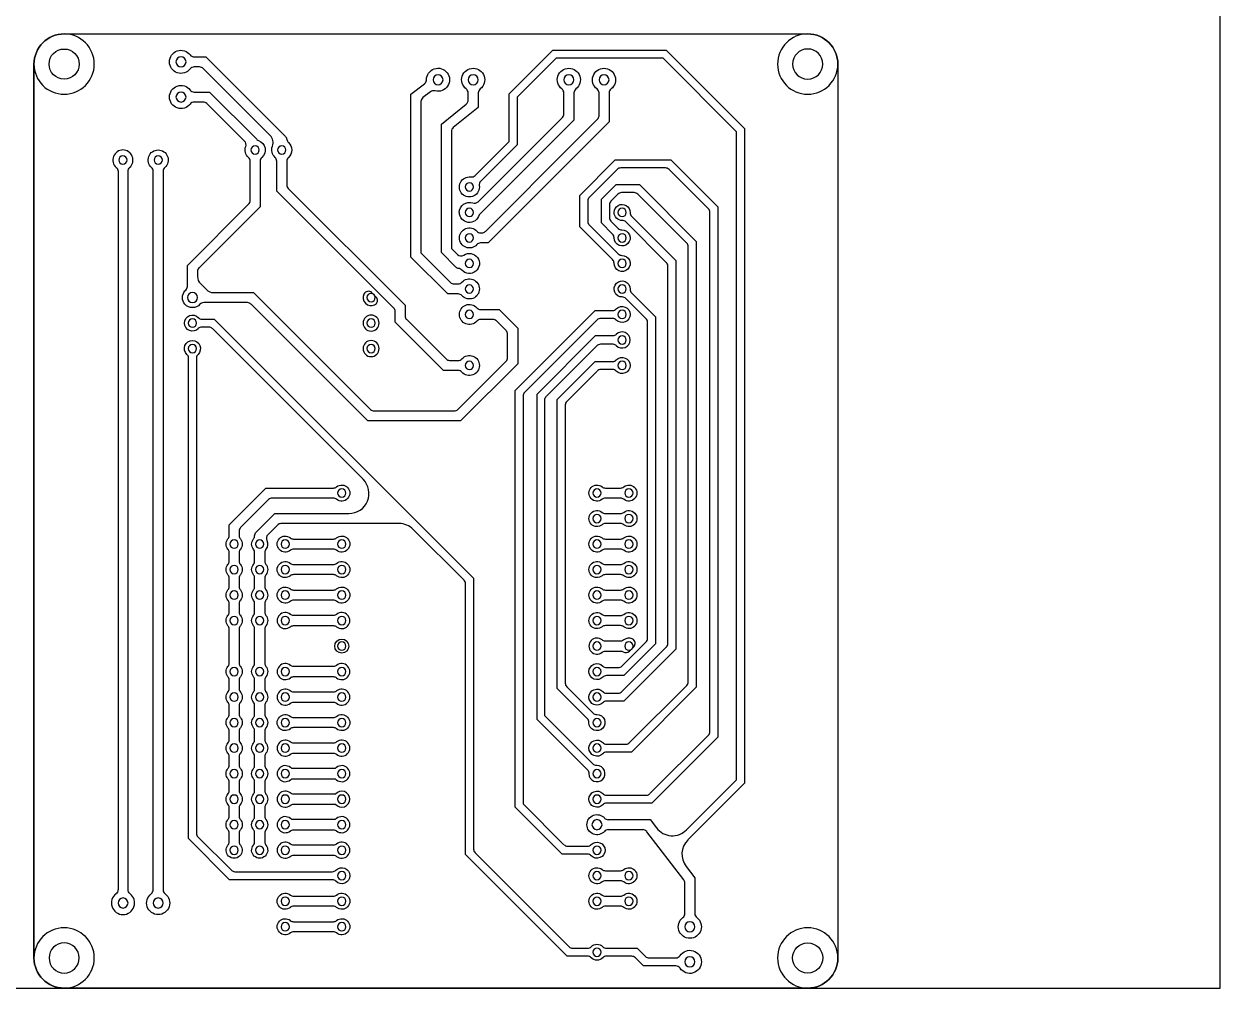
# Model space of a CAD drawing. Extents: x 0 to 200, y 0 to 200.
# Drawn here: x 81 to 200, y 0 to 96 of the extents above; entities that cross this region are included whole.
import ezdxf

# ---------------------------------------------------------------- set-up
doc = ezdxf.new("R2010")
doc.units = 0
doc.layers.add('MOSFET', color=7, linetype='CONTINUOUS')
doc.layers.add('MOSFET$TRACES', color=7, linetype='CONTINUOUS')

msp = doc.modelspace()

# ---------------------------------------------------------------- linework, layer by layer
at = {"layer": 'MOSFET'}
for p, q in [((200, 0), (200, 200)), ((84.96, 95), (158.96, 95)), ((81.96, 3), (81.96, 92)), ((81.96, 92), (81.96, 3)), ((161.96, 92), (161.96, 3)), ((97.9, 89.22, -1.5), (99.43, 89.22, -1.5)), ((98.8, 88.22, -1.5), (97.9, 88.22, -1.5)), ((99.43, 89.22, -1.5), (104.13, 84.51, -1.5)), ((102.91, 84.32, -1.5), (99.16, 88.07, -1.5)), ((103.47, 78.41, -1.5), (103.47, 82.33, -1.5)), ((104.47, 82.33, -1.5), (104.47, 77.79, -1.5)), ((97.23, 71.96, -1.5), (103.32, 78.05, -1.5)), ((104.47, 77.79, -1.5), (98.37, 71.69, -1.5)), ((97.23, 69.87, -1.5), (97.23, 71.96, -1.5)), ((98.23, 71.34, -1.5), (98.23, 70.85, -1.5)), ((96.98, 69.42, -1.5), (97.06, 69.5, -1.5)), ((98.52, 70.14, -1.5), (99.12, 69.55, -1.5)), ((99.83, 69.25, -1.5), (103.82, 69.25, -1.5)), ((103.82, 69.25, -1.5), (115.46, 57.62, -1.5)), ((103.2, 68.25, -1.5), (98.85, 68.25, -1.5)), ((115.19, 56.47, -1.5), (103.56, 68.11, -1.5)), ((126.41, 67.57, -1.5), (128.25, 67.57, -1.5)), ((128.25, 67.57, -1.5), (130.1, 65.72, -1.5)), ((127.63, 66.57, -1.5), (126.41, 66.57, -1.5)), ((128.95, 65.46, -1.5), (127.98, 66.42, -1.5)), ((130.1, 65.72, -1.5), (130.1, 62.16, -1.5)), ((129.1, 62.78, -1.5), (129.1, 65.1, -1.5)), ((124.14, 57.62, -1.5), (128.95, 62.43, -1.5)), ((130.1, 62.16, -1.5), (124.41, 56.47, -1.5)), ((115.81, 57.47, -1.5), (123.79, 57.47, -1.5)), ((124.41, 56.47, -1.5), (115.19, 56.47, -1.5)), ((0, 0), (200, 0)), ((158.96, 0), (84.96, 0))]:
    msp.add_line(p, q, dxfattribs=at)
at = {"layer": 'MOSFET', "extrusion": (0, 0, -1)}
for centre in [(-84.96, 92), (-158.96, 92), (-84.96, 3), (-158.96, 3)]:
    msp.add_circle(centre, 3, dxfattribs=at)
for centre, radius, start, end in [((-84.96, 92), 3, 0, 90), ((-158.96, 92), 3, 90, 180), ((-96.59, 88.72, 1.5), 1.15, 217.3052, 142.6948), ((-103.97, 83.45, 1.5), 1, 311.7571, 19.943), ((-103.97, 83.45, 1.5), 1, 110.2891, 228.2429), ((-97.73, 68.75, 1.5), 1, 318.1897, 41.8103), ((-97.73, 68.75, 1.5), 1, 221.8103, 318.1897), ((-125.29, 67.07, 1.5), 1, 221.8103, 138.1897), ((-84.96, 3), 3, 270, 360), ((-158.96, 3), 3, 180, 270)]:
    msp.add_arc(centre, radius, start, end, dxfattribs=at)
at = {"layer": 'MOSFET'}
for centre, radius, start, end in [((97.9, 89.72, -1.5), 0.5, 217.3052, 270), ((97.9, 87.72, -1.5), 0.5, 90, 142.6948), ((98.8, 87.72, -1.5), 0.5, 45, 90), ((102.56, 83.97, -1.5), 0.5, 340.057, 45), ((104.49, 84.86, -1.5), 0.5, 225, 249.7109), ((102.97, 82.33, -1.5), 0.5, 360, 48.2429), ((104.97, 82.33, -1.5), 0.5, 131.7571, 180), ((103, 78.39, -1.5), 0.469, 313.4209, 1.5791), ((98.71, 71.35, -1.5), 0.484, 134.197, 180.803), ((99.23, 70.85, -1.5), 1, 180, 225), ((96.73, 69.87, -1.5), 0.5, 311.8103, 0), ((99.83, 70.25, -1.5), 1, 225, 270), ((98.85, 67.75, -1.5), 0.5, 90, 138.1897), ((103.2, 67.75, -1.5), 0.5, 45, 90), ((126.41, 68.07, -1.5), 0.5, 221.8103, 270), ((126.41, 66.07, -1.5), 0.5, 90, 138.1897), ((127.63, 66.07, -1.5), 0.5, 45, 90), ((128.6, 65.1, -1.5), 0.5, 360, 45), ((128.6, 62.78, -1.5), 0.5, 315, 360), ((115.81, 57.97, -1.5), 0.5, 225, 270), ((123.79, 57.97, -1.5), 0.5, 270, 315)]:
    msp.add_arc(centre, radius, start, end, dxfattribs=at)
at = {"layer": 'MOSFET$TRACES'}
for p, q in [((129.25, 89.04, -1.5), (133.6, 93.39, -1.5)), ((133.6, 93.39, -1.5), (144.89, 93.39, -1.5)), ((144.89, 93.39, -1.5), (152.68, 85.6, -1.5)), ((97.9, 92.72, -1.5), (99.06, 92.72, -1.5)), ((98.44, 91.72, -1.5), (97.9, 91.72, -1.5)), ((99.06, 92.72, -1.5), (106.98, 84.8, -1.5)), ((133.93, 92.59, -1.5), (130.05, 88.71, -1.5)), ((144.56, 92.59, -1.5), (133.93, 92.59, -1.5)), ((151.88, 85.27, -1.5), (144.56, 92.59, -1.5)), ((105.47, 84.9, -1.5), (98.79, 91.57, -1.5)), ((119.47, 89.01, -1.5), (120.82, 90.04, -1.5)), ((119.47, 85.59, -1.5), (119.47, 89.01, -1.5)), ((120.47, 88.26, -1.5), (120.47, 85.59, -1.5)), ((121.43, 89.24, -1.5), (120.67, 88.66, -1.5)), ((125.17, 88.4, -1.5), (125.17, 89.13, -1.5)), ((126.17, 89.13, -1.5), (126.17, 87.69, -1.5)), ((129.25, 84.3, -1.5), (129.25, 89.04, -1.5)), ((130.05, 88.71, -1.5), (130.05, 83.97, -1.5)), ((134.69, 87.04, -1.5), (134.69, 89.13, -1.5)), ((135.69, 89.13, -1.5), (135.69, 86.42, -1.5)), ((138.19, 86.86, -1.5), (138.19, 89.13, -1.5)), ((139.19, 89.13, -1.5), (139.19, 86.24, -1.5)), ((122.5, 86.01, -1.5), (124.98, 88.02, -1.5)), ((126.17, 87.69, -1.5), (123.69, 85.68, -1.5)), ((122.5, 73.23, -1.5), (122.5, 86.01, -1.5)), ((126.15, 78.29, -1.5), (134.55, 86.69, -1.5)), ((135.69, 86.42, -1.5), (126.26, 76.98, -1.5)), ((135.9, 84.36, -1.5), (138.05, 86.51, -1.5)), ((139.19, 86.24, -1.5), (136.61, 83.65, -1.5)), ((119.47, 72.78, -1.5), (119.47, 85.59, -1.5)), ((120.47, 85.59, -1.5), (120.47, 73.2, -1.5)), ((123.5, 85.29, -1.5), (123.5, 73.64, -1.5)), ((151.88, 20.73, -1.5), (151.88, 85.27, -1.5)), ((152.68, 85.6, -1.5), (152.68, 20.4, -1.5)), ((125.85, 80.9, -1.5), (129.25, 84.3, -1.5)), ((130.05, 83.97, -1.5), (126.42, 80.34, -1.5)), ((126.88, 75.34, -1.5), (135.9, 84.36, -1.5)), ((136.61, 83.65, -1.5), (127.15, 74.19, -1.5)), ((106.12, 79.36, -1.5), (106.12, 82.34, -1.5)), ((107.12, 82.34, -1.5), (107.12, 79.98, -1.5)), ((136.28, 78.92, -1.5), (139.81, 82.46, -1.5)), ((139.81, 82.46, -1.5), (145.35, 82.46, -1.5)), ((145.35, 82.46, -1.5), (150.03, 77.78, -1.5)), ((90.32, 81.33, -1.5), (90.32, 9.79, -1.5)), ((91.32, 9.79, -1.5), (91.32, 81.34, -1.5)), ((93.82, 15, -1.5), (93.82, 81.33, -1.5)), ((94.82, 81.33, -1.5), (94.82, 15, -1.5)), ((140, 81.51, -1.5), (137.22, 78.73, -1.5)), ((144.81, 81.66, -1.5), (140.35, 81.66, -1.5)), ((149.08, 77.59, -1.5), (145.17, 81.51, -1.5)), ((138.44, 78.54, -1.5), (139.89, 80, -1.5)), ((139.89, 80, -1.5), (142.22, 80, -1.5)), ((142.22, 80, -1.5), (147.87, 74.35, -1.5)), ((117.75, 67.72, -1.5), (106.12, 79.36, -1.5)), ((107.26, 79.62, -1.5), (118.9, 67.99, -1.5)), ((136.28, 75.79, -1.5), (136.28, 78.92, -1.5)), ((140.08, 79.05, -1.5), (139.38, 78.35, -1.5)), ((141.69, 79.2, -1.5), (140.43, 79.2, -1.5)), ((146.93, 74.16, -1.5), (142.04, 79.05, -1.5)), ((137.08, 78.38, -1.5), (137.08, 76.33, -1.5)), ((138.44, 76.18, -1.5), (138.44, 78.54, -1.5)), ((139.24, 78, -1.5), (139.24, 76.71, -1.5)), ((150.03, 77.78, -1.5), (150.03, 24.99, -1.5)), ((139.38, 76.36, -1.5), (140.11, 75.64, -1.5)), ((144.89, 72.26, -1.5), (140.87, 76.28, -1.5)), ((141.43, 76.85, -1.5), (145.84, 72.44, -1.5)), ((149.23, 25.53, -1.5), (149.23, 77.24, -1.5)), ((126.41, 75.19, -1.5), (126.52, 75.19, -1.5)), ((139.54, 72.53, -1.5), (136.28, 75.79, -1.5)), ((137.22, 75.98, -1.5), (140.11, 73.1, -1.5)), ((139.54, 75.07, -1.5), (138.44, 76.18, -1.5)), ((127.15, 74.19, -1.5), (126.41, 74.19, -1.5)), ((147.07, 30.49, -1.5), (147.07, 73.81, -1.5)), ((147.87, 74.35, -1.5), (147.87, 29.95, -1.5)), ((123.14, 69.11, -1.5), (119.47, 72.78, -1.5)), ((120.47, 73.2, -1.5), (123.41, 70.26, -1.5)), ((123.94, 71.79, -1.5), (122.5, 73.23, -1.5)), ((123.5, 73.64, -1.5), (124.1, 73.04, -1.5)), ((145.04, 34.3, -1.5), (145.04, 71.9, -1.5)), ((145.84, 72.44, -1.5), (145.84, 33.76, -1.5)), ((115.99, 68.84, -1.5), (115.59, 69.24, -1.5)), ((124.17, 69.11, -1.5), (123.14, 69.11, -1.5)), ((123.76, 70.11, -1.5), (124.17, 70.11, -1.5)), ((141.43, 69.23, -1.5), (143.81, 66.85, -1.5)), ((118.9, 67.99, -1.5), (118.9, 66.91, -1.5)), ((142.86, 66.67, -1.5), (140.87, 68.66, -1.5)), ((117.9, 66.29, -1.5), (117.9, 67.37, -1.5)), ((129.84, 59.49, -1.5), (137.82, 67.47, -1.5)), ((137.82, 67.47, -1.5), (139.55, 67.47, -1.5)), ((139.55, 66.67, -1.5), (138.36, 66.67, -1.5)), ((143.81, 66.85, -1.5), (143.81, 34.27, -1.5)), ((98.67, 66.61, -1.5), (99.89, 66.61, -1.5)), ((99.36, 65.81, -1.5), (98.67, 65.81, -1.5)), ((114.71, 50.66, -1.5), (99.71, 65.67, -1.5)), ((99.89, 66.61, -1.5), (125.71, 40.8, -1.5)), ((122.7, 61.49, -1.5), (117.9, 66.29, -1.5)), ((119.05, 66.56, -1.5), (122.97, 62.64, -1.5)), ((138.01, 66.52, -1.5), (130.79, 59.3, -1.5)), ((143.01, 34.8, -1.5), (143.01, 66.32, -1.5)), ((137.82, 64.93, -1.5), (132, 59.11, -1.5)), ((139.55, 64.93, -1.5), (137.82, 64.93, -1.5)), ((132.95, 58.92, -1.5), (138.01, 63.98, -1.5)), ((138.36, 64.13, -1.5), (139.55, 64.13, -1.5)), ((97.33, 14.88, -1.5), (97.33, 62.74, -1.5)), ((98.13, 62.74, -1.5), (98.13, 15.42, -1.5)), ((123.32, 62.49, -1.5), (124.17, 62.49, -1.5)), ((134.03, 58.6, -1.5), (137.82, 62.39, -1.5)), ((137.82, 62.39, -1.5), (139.55, 62.39, -1.5)), ((124.17, 61.49, -1.5), (122.7, 61.49, -1.5)), ((138.01, 61.44, -1.5), (134.98, 58.41, -1.5)), ((139.55, 61.59, -1.5), (138.36, 61.59, -1.5)), ((129.84, 18.01, -1.5), (129.84, 59.49, -1.5)), ((130.64, 58.95, -1.5), (130.64, 18.34, -1.5)), ((132, 59.11, -1.5), (132, 26.77, -1.5)), ((132.8, 27.1, -1.5), (132.8, 58.57, -1.5)), ((134.03, 29.82, -1.5), (134.03, 58.6, -1.5)), ((134.83, 58.06, -1.5), (134.83, 30.36, -1.5)), ((101.38, 46.13, -1.5), (105.04, 49.79, -1.5)), ((105.04, 49.79, -1.5), (111.76, 49.79, -1.5)), ((138.82, 49.79, -1.5), (140.33, 49.79, -1.5)), ((105.31, 48.64, -1.5), (102.52, 45.86, -1.5)), ((111.76, 48.79, -1.5), (105.66, 48.79, -1.5)), ((140.33, 48.79, -1.5), (138.82, 48.79, -1.5)), ((104.06, 45.39, -1.5), (105.92, 47.25, -1.5)), ((105.92, 47.25, -1.5), (113.3, 47.25, -1.5)), ((138.82, 47.25, -1.5), (140.33, 47.25, -1.5)), ((101.38, 45.04, -1.5), (101.38, 46.13, -1.5)), ((102.38, 45.51, -1.5), (102.38, 45.04, -1.5)), ((106.19, 46.1, -1.5), (105.23, 45.14, -1.5)), ((118.3, 46.25, -1.5), (106.54, 46.25, -1.5)), ((124.76, 40.62, -1.5), (119.71, 45.66, -1.5)), ((140.33, 46.25, -1.5), (138.82, 46.25, -1.5)), ((107.79, 44.71, -1.5), (111.76, 44.71, -1.5)), ((138.82, 44.71, -1.5), (140.33, 44.71, -1.5)), ((101.38, 42.5, -1.5), (101.38, 43.38, -1.5)), ((102.38, 43.38, -1.5), (102.38, 42.5, -1.5)), ((103.92, 42.5, -1.5), (103.92, 43.38, -1.5)), ((104.92, 43.38, -1.5), (104.92, 42.5, -1.5)), ((111.76, 43.71, -1.5), (107.79, 43.71, -1.5)), ((140.33, 43.71, -1.5), (138.82, 43.71, -1.5)), ((107.79, 42.17, -1.5), (111.76, 42.17, -1.5)), ((138.82, 42.17, -1.5), (140.33, 42.17, -1.5)), ((101.38, 39.96, -1.5), (101.38, 40.84, -1.5)), ((102.38, 40.84, -1.5), (102.38, 39.96, -1.5)), ((103.92, 39.96, -1.5), (103.92, 40.84, -1.5)), ((104.92, 40.84, -1.5), (104.92, 39.96, -1.5)), ((111.76, 41.17, -1.5), (107.79, 41.17, -1.5)), ((125.71, 40.8, -1.5), (125.71, 13.83, -1.5)), ((140.33, 41.17, -1.5), (138.82, 41.17, -1.5)), ((107.79, 39.63, -1.5), (111.76, 39.63, -1.5)), ((124.9, 13.29, -1.5), (124.9, 40.26, -1.5)), ((138.82, 39.63, -1.5), (140.33, 39.63, -1.5)), ((101.38, 37.42, -1.5), (101.38, 38.3, -1.5)), ((102.38, 38.3, -1.5), (102.38, 37.42, -1.5)), ((103.92, 37.42, -1.5), (103.92, 38.3, -1.5)), ((104.92, 38.3, -1.5), (104.92, 37.42, -1.5)), ((111.76, 38.63, -1.5), (107.79, 38.63, -1.5)), ((140.33, 38.63, -1.5), (138.82, 38.63, -1.5)), ((111.76, 37.09, -1.5), (107.79, 37.09, -1.5)), ((138.82, 37.09, -1.5), (140.33, 37.09, -1.5)), ((101.38, 32.34, -1.5), (101.38, 35.76, -1.5)), ((102.38, 35.76, -1.5), (102.38, 32.34, -1.5)), ((103.92, 32.34, -1.5), (103.92, 35.76, -1.5)), ((104.92, 35.76, -1.5), (104.92, 32.34, -1.5)), ((107.79, 36.09, -1.5), (111.76, 36.09, -1.5)), ((140.33, 36.09, -1.5), (138.82, 36.09, -1.5)), ((140.33, 34.55, -1.5), (138.82, 34.55, -1.5)), ((138.82, 33.55, -1.5), (140.33, 33.55, -1.5)), ((140.47, 32.06, -1.5), (142.86, 34.45, -1.5)), ((140.47, 29.52, -1.5), (144.89, 33.94, -1.5)), ((143.81, 34.27, -1.5), (140.65, 31.11, -1.5)), ((145.84, 33.76, -1.5), (140.65, 28.57, -1.5)), ((141.21, 33.54, -1.5), (141.64, 33.97, -1.5)), ((111.76, 32.01, -1.5), (107.79, 32.01, -1.5)), ((107.79, 31.01, -1.5), (111.76, 31.01, -1.5)), ((138.93, 31.91, -1.5), (140.11, 31.91, -1.5)), ((140.65, 31.11, -1.5), (138.93, 31.11, -1.5)), ((101.38, 29.8, -1.5), (101.38, 30.68, -1.5)), ((102.38, 30.68, -1.5), (102.38, 29.8, -1.5)), ((103.92, 29.8, -1.5), (103.92, 30.68, -1.5)), ((104.92, 30.68, -1.5), (104.92, 29.8, -1.5)), ((137.04, 26.81, -1.5), (134.03, 29.82, -1.5)), ((134.98, 30.01, -1.5), (137.61, 27.38, -1.5)), ((141.23, 24.44, -1.5), (146.93, 30.13, -1.5)), ((147.87, 29.95, -1.5), (141.41, 23.49, -1.5)), ((111.76, 29.47, -1.5), (107.79, 29.47, -1.5)), ((138.93, 29.37, -1.5), (140.11, 29.37, -1.5)), ((101.38, 27.26, -1.5), (101.38, 28.14, -1.5)), ((102.38, 28.14, -1.5), (102.38, 27.26, -1.5)), ((103.92, 27.26, -1.5), (103.92, 28.14, -1.5)), ((104.92, 28.14, -1.5), (104.92, 27.26, -1.5)), ((107.79, 28.47, -1.5), (111.76, 28.47, -1.5)), ((140.65, 28.57, -1.5), (138.93, 28.57, -1.5)), ((107.79, 26.93, -1.5), (111.76, 26.93, -1.5)), ((132, 26.77, -1.5), (137.04, 21.73, -1.5)), ((137.61, 22.3, -1.5), (132.8, 27.1, -1.5)), ((101.38, 24.72, -1.5), (101.38, 25.6, -1.5)), ((102.38, 25.6, -1.5), (102.38, 24.72, -1.5)), ((103.92, 24.72, -1.5), (103.92, 25.6, -1.5)), ((104.92, 25.6, -1.5), (104.92, 24.72, -1.5)), ((111.76, 25.93, -1.5), (107.79, 25.93, -1.5)), ((143.26, 19.36, -1.5), (149.08, 25.18, -1.5)), ((111.76, 24.39, -1.5), (107.79, 24.39, -1.5)), ((138.93, 24.29, -1.5), (140.88, 24.29, -1.5)), ((150.03, 24.99, -1.5), (143.45, 18.41, -1.5)), ((101.38, 22.18, -1.5), (101.38, 23.06, -1.5)), ((102.38, 23.06, -1.5), (102.38, 22.18, -1.5)), ((103.92, 22.18, -1.5), (103.92, 23.06, -1.5)), ((104.92, 23.06, -1.5), (104.92, 22.18, -1.5)), ((107.79, 23.39, -1.5), (111.76, 23.39, -1.5)), ((141.41, 23.49, -1.5), (138.93, 23.49, -1.5)), ((111.76, 21.85, -1.5), (107.79, 21.85, -1.5)), ((101.38, 19.64, -1.5), (101.38, 20.52, -1.5)), ((102.38, 20.52, -1.5), (102.38, 19.64, -1.5)), ((103.92, 19.64, -1.5), (103.92, 20.52, -1.5)), ((104.92, 20.52, -1.5), (104.92, 19.64, -1.5)), ((107.79, 20.85, -1.5), (111.76, 20.85, -1.5)), ((146.91, 15.76, -1.5), (151.88, 20.73, -1.5)), ((152.68, 20.4, -1.5), (147.03, 14.75, -1.5)), ((111.96, 19.31, -1.5), (107.79, 19.31, -1.5)), ((138.93, 19.21, -1.5), (142.91, 19.21, -1.5)), ((101.38, 17.1, -1.5), (101.38, 17.98, -1.5)), ((102.38, 17.98, -1.5), (102.38, 17.1, -1.5)), ((103.92, 17.1, -1.5), (103.92, 17.98, -1.5)), ((104.92, 17.98, -1.5), (104.92, 17.1, -1.5)), ((107.79, 18.31, -1.5), (111.96, 18.31, -1.5)), ((134.52, 13.33, -1.5), (129.84, 18.01, -1.5)), ((130.64, 18.34, -1.5), (134.7, 14.28, -1.5)), ((143.45, 18.41, -1.5), (138.93, 18.41, -1.5)), ((111.76, 16.77, -1.5), (107.79, 16.77, -1.5)), ((139.11, 16.77, -1.5), (143.28, 16.77, -1.5)), ((143.28, 16.77, -1.5), (143.91, 15.96, -1.5)), ((107.79, 15.77, -1.5), (111.76, 15.77, -1.5)), ((142.54, 15.77, -1.5), (139.11, 15.77, -1.5)), ((146.62, 10.77, -1.5), (142.94, 15.57, -1.5)), ((93.82, 9.79, -1.5), (93.82, 15, -1.5)), ((94.82, 15, -1.5), (94.82, 9.79, -1.5)), ((101.42, 10.79, -1.5), (97.33, 14.88, -1.5)), ((98.27, 15.07, -1.5), (101.61, 11.74, -1.5)), ((101.38, 14.56, -1.5), (101.38, 15.44, -1.5)), ((102.38, 15.44, -1.5), (102.38, 14.56, -1.5)), ((103.92, 14.56, -1.5), (103.92, 15.44, -1.5)), ((104.92, 15.44, -1.5), (104.92, 14.56, -1.5)), ((111.76, 14.23, -1.5), (107.79, 14.23, -1.5)), ((107.79, 13.23, -1.5), (111.76, 13.23, -1.5)), ((135.03, 3.17, -1.5), (124.9, 13.29, -1.5)), ((125.85, 13.48, -1.5), (135.21, 4.12, -1.5)), ((137.05, 13.33, -1.5), (134.52, 13.33, -1.5)), ((135.06, 14.13, -1.5), (137.05, 14.13, -1.5)), ((146.85, 12.11, -1.5), (147.73, 10.98, -1.5)), ((111.65, 10.79, -1.5), (101.42, 10.79, -1.5)), ((101.96, 11.59, -1.5), (111.65, 11.59, -1.5)), ((138.82, 11.69, -1.5), (140.33, 11.69, -1.5)), ((147.73, 10.98, -1.5), (147.73, 7.42, -1.5)), ((140.33, 10.69, -1.5), (138.82, 10.69, -1.5)), ((146.73, 7.42, -1.5), (146.73, 10.47, -1.5)), ((107.79, 9.15, -1.5), (111.76, 9.15, -1.5)), ((138.82, 9.15, -1.5), (140.33, 9.15, -1.5)), ((111.76, 8.15, -1.5), (107.79, 8.15, -1.5)), ((140.33, 8.15, -1.5), (138.82, 8.15, -1.5)), ((107.79, 6.61, -1.5), (111.76, 6.61, -1.5)), ((111.76, 5.61, -1.5), (107.79, 5.61, -1.5)), ((135.57, 3.97, -1.5), (137.05, 3.97, -1.5)), ((138.93, 3.97, -1.5), (142, 3.97, -1.5)), ((142, 3.97, -1.5), (142.81, 3.16, -1.5)), ((137.05, 3.17, -1.5), (135.03, 3.17, -1.5)), ((141.46, 3.17, -1.5), (138.93, 3.17, -1.5)), ((142.63, 2.21, -1.5), (141.81, 3.02, -1.5)), ((143.17, 3.01, -1.5), (145.84, 3.01, -1.5)), ((145.84, 2.21, -1.5), (142.63, 2.21, -1.5))]:
    msp.add_line(p, q, dxfattribs=at)
for centre, radius in [((84.96, 92), 1.5), ((112.59, 34.05, -1.5), 0.7), ((158.96, 3), 1.5)]:
    msp.add_circle(centre, radius, dxfattribs=at)
at = {"layer": 'MOSFET$TRACES', "extrusion": (0, 0, -1)}
for centre, radius in [((-158.96, 92), 1.5), ((-96.59, 92.22, 1.5), 0.5), ((-122.17, 90.44, 1.5), 0.5), ((-125.67, 90.44, 1.5), 0.5), ((-135.19, 90.44, 1.5), 0.5), ((-138.69, 90.44, 1.5), 0.5), ((-96.59, 88.72, 1.5), 0.5), ((-103.97, 83.45, 1.5), 0.415), ((-106.62, 83.45, 1.5), 0.415), ((-90.81, 82.45, 1.5), 0.415), ((-94.32, 82.45, 1.5), 0.415), ((-125.29, 79.77, 1.5), 0.415), ((-125.29, 77.23, 1.5), 0.415), ((-140.49, 77.23, 1.5), 0.415), ((-125.29, 74.69, 1.5), 0.415), ((-140.49, 74.69, 1.5), 0.415), ((-125.29, 72.15, 1.5), 0.415), ((-140.49, 72.15, 1.5), 0.415), ((-97.73, 68.75, 1.5), 0.5), ((-115.51, 68.75, 1.5), 0.415), ((-125.29, 69.61, 1.5), 0.415), ((-140.49, 69.61, 1.5), 0.415), ((-115.51, 66.21, 1.5), 0.8), ((-125.29, 67.07, 1.5), 0.415), ((-140.49, 67.07, 1.5), 0.415), ((-97.73, 66.21, 1.5), 0.415), ((-115.51, 66.21, 1.5), 0.415), ((-115.51, 63.67, 1.5), 0.8), ((-140.49, 64.53, 1.5), 0.415), ((-97.73, 63.67, 1.5), 0.415), ((-115.51, 63.67, 1.5), 0.415), ((-125.29, 61.99, 1.5), 0.415), ((-140.49, 61.99, 1.5), 0.415), ((-112.59, 49.29, 1.5), 0.415), ((-137.99, 49.29, 1.5), 0.415), ((-141.16, 49.29, 1.5), 0.415), ((-137.99, 46.75, 1.5), 0.415), ((-141.16, 46.75, 1.5), 0.415), ((-101.88, 44.21, 1.5), 0.415), ((-104.42, 44.21, 1.5), 0.415), ((-106.96, 44.21, 1.5), 0.415), ((-112.59, 44.21, 1.5), 0.415), ((-137.99, 44.21, 1.5), 0.415), ((-141.16, 44.21, 1.5), 0.415), ((-101.88, 41.67, 1.5), 0.415), ((-104.42, 41.67, 1.5), 0.415), ((-106.96, 41.67, 1.5), 0.415), ((-112.59, 41.67, 1.5), 0.415), ((-137.99, 41.67, 1.5), 0.415), ((-141.16, 41.67, 1.5), 0.415), ((-101.88, 39.13, 1.5), 0.415), ((-104.42, 39.13, 1.5), 0.415), ((-106.96, 39.13, 1.5), 0.415), ((-112.59, 39.13, 1.5), 0.415), ((-137.99, 39.13, 1.5), 0.415), ((-141.16, 39.13, 1.5), 0.415), ((-101.88, 36.59, 1.5), 0.415), ((-104.42, 36.59, 1.5), 0.415), ((-106.96, 36.59, 1.5), 0.415), ((-112.59, 36.59, 1.5), 0.415), ((-137.99, 36.59, 1.5), 0.415), ((-141.16, 36.59, 1.5), 0.415), ((-112.59, 34.05, 1.5), 0.415), ((-112.59, 34.05, 1.5), 0.415), ((-137.99, 34.05, 1.5), 0.415), ((-141.16, 34.05, 1.5), 0.415), ((-101.88, 31.51, 1.5), 0.415), ((-104.42, 31.51, 1.5), 0.415), ((-106.96, 31.51, 1.5), 0.415), ((-112.59, 31.51, 1.5), 0.415), ((-137.99, 31.51, 1.5), 0.415), ((-101.88, 28.97, 1.5), 0.415), ((-104.42, 28.97, 1.5), 0.415), ((-106.96, 28.97, 1.5), 0.415), ((-112.59, 28.97, 1.5), 0.415), ((-137.99, 28.97, 1.5), 0.415), ((-101.88, 26.43, 1.5), 0.415), ((-104.42, 26.43, 1.5), 0.415), ((-106.96, 26.43, 1.5), 0.415), ((-112.59, 26.43, 1.5), 0.415), ((-137.99, 26.43, 1.5), 0.415), ((-101.88, 23.89, 1.5), 0.415), ((-104.42, 23.89, 1.5), 0.415), ((-106.96, 23.89, 1.5), 0.415), ((-112.59, 23.89, 1.5), 0.415), ((-137.99, 23.89, 1.5), 0.415), ((-101.88, 21.35, 1.5), 0.415), ((-104.42, 21.35, 1.5), 0.415), ((-106.96, 21.35, 1.5), 0.415), ((-112.59, 21.35, 1.5), 0.415), ((-137.99, 21.35, 1.5), 0.415), ((-101.88, 18.81, 1.5), 0.415), ((-104.42, 18.81, 1.5), 0.415), ((-106.96, 18.81, 1.5), 0.415), ((-112.59, 18.81, 1.5), 0.415), ((-137.99, 18.81, 1.5), 0.415), ((-101.88, 16.27, 1.5), 0.415), ((-104.42, 16.27, 1.5), 0.415), ((-106.96, 16.27, 1.5), 0.415), ((-112.59, 16.27, 1.5), 0.415), ((-137.99, 16.27, 1.5), 0.5), ((-101.88, 13.73, 1.5), 0.415), ((-104.42, 13.73, 1.5), 0.415), ((-106.96, 13.73, 1.5), 0.415), ((-112.59, 13.73, 1.5), 0.415), ((-137.99, 13.73, 1.5), 0.415), ((-112.59, 11.19, 1.5), 0.415), ((-137.99, 11.19, 1.5), 0.415), ((-141.16, 11.19, 1.5), 0.415), ((-90.82, 8.47, 1.5), 0.5), ((-94.32, 8.47, 1.5), 0.5), ((-106.96, 8.65, 1.5), 0.415), ((-112.59, 8.65, 1.5), 0.415), ((-137.99, 8.65, 1.5), 0.415), ((-141.16, 8.65, 1.5), 0.415), ((-106.96, 6.11, 1.5), 0.415), ((-112.59, 6.11, 1.5), 0.415), ((-147.23, 6.11, 1.5), 0.5), ((-84.96, 3), 1.5), ((-137.99, 3.57, 1.5), 0.415), ((-147.23, 2.61, 1.5), 0.5)]:
    msp.add_circle(centre, radius, dxfattribs=at)
for centre, radius, start, end in [((-96.59, 92.22, 1.5), 1.15, 217.3052, 142.6948), ((-122.17, 90.44, 1.5), 1.15, 359.9308, 285.3204), ((-125.67, 90.44, 1.5), 1.15, 307.3052, 232.6948), ((-135.19, 90.44, 1.5), 1.15, 307.3052, 232.6948), ((-138.69, 90.44, 1.5), 1.15, 307.3052, 232.6948), ((-106.64, 84.45, 1.5), 0.483, 134.2999, 173.4613), ((-94.32, 82.45, 1.5), 1, 311.7571, 228.2429), ((-106.62, 83.45, 1.5), 1, 311.8103, 21.6438), ((-106.62, 83.45, 1.5), 1, 131.8103, 180), ((-106.62, 83.45, 1.5), 1, 180.0469, 228.163), ((-89.82, 81.33, 1.5), 0.5, 131.5787, 180), ((-91.82, 81.34, 1.5), 0.5, 0, 48.064), ((-125.29, 79.77, 1.5), 1, 171.8699, 98.1301), ((-125.28, 77.24, 1.5), 0.993, 359.4407, 110.2698), ((-140.49, 77.23, 1.5), 0.8, 0, 181.1869), ((-125.29, 77.23, 1.5), 1, 194.2281, 360), ((-140.49, 77.23, 1.5), 0.8, 268.8115, 0.0025), ((-125.29, 74.69, 1.5), 1, 360, 138.1897), ((-140.49, 74.69, 1.5), 0.8, 88.8131, 0), ((-125.29, 74.69, 1.5), 1, 221.8103, 0), ((-140.49, 74.69, 1.5), 0.8, 0, 1.1869), ((-125.29, 72.15, 1.5), 1, 56.26, 318.1897), ((-140.49, 72.15, 1.5), 0.8, 88.8131, 1.1869), ((-124.3, 72.14, 1.5), 0.5, 277.2388, 315), ((-125.29, 69.61, 1.5), 1, 41.8103, 318.1897), ((-140.49, 69.61, 1.5), 0.8, 268.8131, 181.1869), ((-140.49, 67.07, 1.5), 0.8, 43.8131, 316.1869), ((-97.73, 66.21, 1.5), 0.8, 223.8131, 136.1869), ((-97.73, 63.67, 1.5), 0.8, 313.8131, 226.1869), ((-139.55, 65.43, 1.5), 0.5, 223.8131, 270), ((-138.36, 63.63, 1.5), 0.5, 45, 90), ((-139.55, 63.63, 1.5), 0.5, 90, 136.1869), ((-125.29, 61.99, 1.5), 1, 41.9, 318.2793), ((-140.49, 61.99, 1.5), 0.8, 43.8131, 316.1869), ((-133.3, 58.57, 1.5), 0.5, 0, 45), ((-112.59, 49.29, 1.5), 0.8, 50.2849, 309.7151), ((-137.99, 49.29, 1.5), 0.8, 230.2849, 129.7151), ((-141.16, 49.29, 1.5), 0.8, 50.2849, 309.7151), ((-137.99, 46.75, 1.5), 0.8, 230.2849, 129.7151), ((-141.16, 46.75, 1.5), 0.8, 50.2849, 309.7151), ((-104.42, 45.04, 1.5), 0.501, 0.0794, 45), ((-101.88, 44.21, 1.5), 0.8, 320.2849, 39.7151), ((-101.88, 44.21, 1.5), 0.8, 140.2849, 219.7151), ((-104.42, 44.21, 1.5), 0.8, 320.2849, 39.6953), ((-104.42, 44.21, 1.5), 0.8, 153.5255, 219.7151), ((-106.96, 44.21, 1.5), 0.8, 230.2849, 129.7151), ((-112.59, 44.21, 1.5), 0.8, 50.2849, 309.7151), ((-137.99, 44.21, 1.5), 0.8, 230.2849, 129.7151), ((-141.16, 44.21, 1.5), 0.8, 50.2849, 309.7151), ((-101.88, 41.67, 1.5), 0.8, 320.2849, 39.7151), ((-101.88, 41.67, 1.5), 0.8, 140.2849, 219.7151), ((-104.42, 41.67, 1.5), 0.8, 320.2849, 39.7151), ((-104.42, 41.67, 1.5), 0.8, 140.2849, 219.7151), ((-106.96, 41.67, 1.5), 0.8, 230.2849, 129.7151), ((-112.59, 41.67, 1.5), 0.8, 50.2849, 309.7151), ((-137.99, 41.67, 1.5), 0.8, 230.2849, 129.7151), ((-141.16, 41.67, 1.5), 0.8, 50.2849, 309.7151), ((-101.88, 39.13, 1.5), 0.8, 320.2849, 39.7151), ((-101.88, 39.13, 1.5), 0.8, 140.2849, 219.7151), ((-104.42, 39.13, 1.5), 0.8, 320.2849, 39.7151), ((-104.42, 39.13, 1.5), 0.8, 140.2849, 219.7151), ((-106.96, 39.13, 1.5), 0.8, 230.2849, 129.7151), ((-112.59, 39.13, 1.5), 0.8, 50.2849, 309.7151), ((-137.99, 39.13, 1.5), 0.8, 230.2849, 129.7151), ((-141.16, 39.13, 1.5), 0.8, 50.2849, 309.7151), ((-101.88, 36.59, 1.5), 0.8, 320.2849, 39.7151), ((-101.88, 36.59, 1.5), 0.8, 140.2849, 219.7151), ((-104.42, 36.59, 1.5), 0.8, 320.2849, 39.7151), ((-104.42, 36.59, 1.5), 0.8, 140.2849, 219.7151), ((-107.79, 37.59, 1.5), 0.5, 270, 309.7151), ((-111.76, 37.59, 1.5), 0.5, 230.2849, 270), ((-137.99, 36.59, 1.5), 0.8, 230.2849, 129.7151), ((-141.16, 36.59, 1.5), 0.8, 50.2849, 309.7151), ((-107.79, 35.59, 1.5), 0.5, 50.2849, 90), ((-111.76, 35.59, 1.5), 0.5, 90, 129.7151), ((-138.82, 35.05, 1.5), 0.5, 270, 309.7151), ((-140.33, 35.05, 1.5), 0.5, 230.2849, 270), ((-138.82, 33.05, 1.5), 0.5, 50.2849, 90), ((-140.33, 33.05, 1.5), 0.5, 90, 122.3063), ((-137.99, 31.51, 1.5), 0.8, 360, 136.1869), ((-101.88, 31.51, 1.5), 0.8, 320.2849, 39.7151), ((-101.88, 31.51, 1.5), 0.8, 140.2849, 219.7151), ((-104.42, 31.51, 1.5), 0.8, 320.2849, 39.7151), ((-104.42, 31.51, 1.5), 0.8, 140.2849, 219.7151), ((-107.79, 32.51, 1.5), 0.5, 270, 309.7151), ((-107.79, 30.51, 1.5), 0.5, 50.2849, 90), ((-111.76, 32.51, 1.5), 0.5, 230.2849, 270), ((-111.76, 30.51, 1.5), 0.5, 90, 129.7151), ((-137.99, 31.51, 1.5), 0.8, 223.8131, 360), ((-137.99, 28.97, 1.5), 0.8, 223.8131, 136.1869), ((-101.88, 28.97, 1.5), 0.8, 320.2849, 39.7151), ((-101.88, 28.97, 1.5), 0.8, 140.2849, 219.7151), ((-104.42, 28.97, 1.5), 0.8, 320.2849, 39.7151), ((-104.42, 28.97, 1.5), 0.8, 140.2849, 219.7151), ((-107.79, 29.97, 1.5), 0.5, 270, 309.7151), ((-111.76, 29.97, 1.5), 0.5, 230.2849, 270), ((-107.79, 27.97, 1.5), 0.5, 50.2849, 90), ((-111.76, 27.97, 1.5), 0.5, 90, 129.7151), ((-101.88, 26.43, 1.5), 0.8, 320.2849, 39.7151), ((-101.88, 26.43, 1.5), 0.8, 140.2849, 219.7151), ((-104.42, 26.43, 1.5), 0.8, 320.2849, 39.7151), ((-104.42, 26.43, 1.5), 0.8, 140.2849, 219.7151), ((-106.96, 26.43, 1.5), 0.8, 230.2849, 129.7151), ((-112.59, 26.43, 1.5), 0.8, 50.2849, 309.7151), ((-137.99, 26.43, 1.5), 0.8, 88.8131, 360), ((-137.99, 26.43, 1.5), 0.8, 0, 1.1869), ((-101.88, 23.89, 1.5), 0.8, 320.2849, 39.7151), ((-101.88, 23.89, 1.5), 0.8, 140.2849, 219.7151), ((-104.42, 23.89, 1.5), 0.8, 320.2849, 39.7151), ((-104.42, 23.89, 1.5), 0.8, 140.2849, 219.7151), ((-107.79, 24.89, 1.5), 0.5, 270, 309.7151), ((-111.76, 24.89, 1.5), 0.5, 230.2849, 270), ((-137.99, 23.89, 1.5), 0.8, 223.8131, 136.1869), ((-107.79, 22.89, 1.5), 0.5, 50.2849, 90), ((-111.76, 22.89, 1.5), 0.5, 90, 129.7151), ((-101.88, 21.35, 1.5), 0.8, 320.2849, 39.7151), ((-101.88, 21.35, 1.5), 0.8, 140.2849, 219.7151), ((-104.42, 21.35, 1.5), 0.8, 320.2849, 39.7151), ((-104.42, 21.35, 1.5), 0.8, 140.2849, 219.7151), ((-107.79, 22.35, 1.5), 0.5, 270, 309.7151), ((-111.76, 22.35, 1.5), 0.5, 230.2849, 270), ((-136.69, 21.38, 1.5), 0.5, 135, 181.1869), ((-137.96, 22.65, 1.5), 0.5, 268.8131, 315), ((-107.79, 20.35, 1.5), 0.5, 50.2849, 90), ((-111.76, 20.35, 1.5), 0.5, 90, 129.7151), ((-101.88, 18.81, 1.5), 0.8, 320.2849, 39.7151), ((-101.88, 18.81, 1.5), 0.8, 140.2849, 219.7151), ((-104.42, 18.81, 1.5), 0.8, 320.2849, 39.7151), ((-104.42, 18.81, 1.5), 0.8, 140.2849, 219.7151), ((-107.79, 19.81, 1.5), 0.5, 270, 309.7151), ((-137.99, 18.81, 1.5), 0.8, 360, 136.1869), ((-107.79, 17.81, 1.5), 0.5, 50.2849, 90), ((-137.99, 18.81, 1.5), 0.8, 223.8131, 360), ((-101.88, 16.27, 1.5), 0.8, 320.2849, 39.7151), ((-101.88, 16.27, 1.5), 0.8, 140.2849, 219.7151), ((-104.42, 16.27, 1.5), 0.8, 320.2849, 39.7151), ((-104.42, 16.27, 1.5), 0.8, 140.2849, 219.7151), ((-107.79, 17.27, 1.5), 0.5, 270, 309.7151), ((-111.76, 17.27, 1.5), 0.5, 230.2849, 270), ((-137.99, 16.27, 1.5), 1, 0, 138.1897), ((-107.79, 15.27, 1.5), 0.5, 50.2849, 90), ((-111.76, 15.27, 1.5), 0.5, 90, 129.7151), ((-137.99, 16.27, 1.5), 1, 221.8103, 360), ((-107.79, 14.73, 1.5), 0.5, 270, 309.7151), ((-111.76, 14.73, 1.5), 0.5, 230.2849, 270), ((-137.99, 13.73, 1.5), 0.8, 43.8131, 316.1869), ((-101.88, 13.73, 1.5), 0.8, 140.2849, 39.7151), ((-104.42, 13.73, 1.5), 0.8, 140.2849, 39.7151), ((-107.79, 12.73, 1.5), 0.5, 50.2849, 90), ((-111.76, 12.73, 1.5), 0.5, 90, 129.7151), ((-112.59, 11.19, 1.5), 0.8, 43.8131, 316.1869), ((-137.99, 11.19, 1.5), 0.8, 230.2849, 129.7151), ((-141.16, 11.19, 1.5), 0.8, 50.2849, 309.7151), ((-89.82, 9.78, 1.5), 0.493, 179.6026, 233.0922), ((-91.82, 9.79, 1.5), 0.5, 307.3052, 360), ((-106.96, 8.65, 1.5), 0.8, 230.2849, 129.7151), ((-112.59, 8.65, 1.5), 0.8, 50.2849, 309.7151), ((-137.99, 8.65, 1.5), 0.8, 230.2849, 129.7151), ((-141.16, 8.65, 1.5), 0.8, 50.2849, 309.7151), ((-94.32, 8.47, 1.5), 1.15, 127.3052, 52.6948), ((-106.96, 6.11, 1.5), 0.8, 230.2849, 129.7151), ((-112.59, 6.11, 1.5), 0.8, 50.2849, 309.7151), ((-147.23, 6.11, 1.5), 1.15, 127.3052, 52.6948), ((-137.99, 3.57, 1.5), 0.8, 43.8131, 136.1869), ((-147.23, 2.61, 1.5), 1.15, 33.0557, 326.9443), ((-137.99, 3.57, 1.5), 0.8, 223.8131, 316.1869)]:
    msp.add_arc(centre, radius, start, end, dxfattribs=at)
at = {"layer": 'MOSFET$TRACES'}
for centre, radius, start, end in [((97.9, 93.22, -1.5), 0.5, 217.3052, 270), ((97.9, 91.22, -1.5), 0.5, 90, 142.6948), ((98.45, 91.23, -1.5), 0.483, 44.1625, 90.8375), ((120.52, 90.44, -1.5), 0.5, 307.3744, 0.0692), ((121.73, 88.85, -1.5), 0.5, 74.6796, 127.3744), ((124.67, 89.13, -1.5), 0.5, 0, 52.6948), ((126.67, 89.13, -1.5), 0.5, 127.3052, 180), ((134.19, 89.13, -1.5), 0.5, 0, 52.6948), ((136.19, 89.13, -1.5), 0.5, 127.3052, 180), ((137.69, 89.13, -1.5), 0.5, 0, 52.6948), ((139.69, 89.13, -1.5), 0.5, 127.3052, 180), ((120.97, 88.26, -1.5), 0.5, 127.3744, 180), ((124.68, 88.4, -1.5), 0.484, 308.0319, 0.9145), ((134.21, 87.04, -1.5), 0.482, 314.1279, 0.8721), ((137.69, 86.86, -1.5), 0.5, 315, 0), ((104.79, 84.2, -1.5), 0.974, 337.3603, 45.9959), ((123.99, 85.3, -1.5), 0.484, 128.0319, 180.9145), ((90.81, 82.45, -1.5), 1, 311.936, 228.4213), ((107.62, 84.57, -1.5), 0.5, 187.2388, 228.1897), ((105.62, 82.34, -1.5), 0.5, 0, 48.1897), ((107.62, 82.34, -1.5), 0.5, 131.8376, 180), ((93.32, 81.33, -1.5), 0.5, 0, 48.2429), ((95.32, 81.33, -1.5), 0.5, 131.7571, 180), ((140.35, 81.16, -1.5), 0.5, 90, 135), ((144.81, 81.16, -1.5), 0.5, 45, 90), ((107.6, 79.97, -1.5), 0.483, 179.1625, 225.8375), ((125.5, 81.25, -1.5), 0.492, 261.4128, 315.4571), ((126.77, 79.98, -1.5), 0.5, 135, 188.1301), ((137.58, 78.38, -1.5), 0.5, 135, 180), ((140.43, 78.7, -1.5), 0.5, 90, 135), ((141.69, 78.7, -1.5), 0.5, 45, 90), ((125.8, 78.63, -1.5), 0.488, 249.3826, 315.9069), ((139.74, 78, -1.5), 0.5, 135, 180), ((148.73, 77.24, -1.5), 0.5, 360, 45), ((137.58, 76.33, -1.5), 0.5, 180, 225), ((139.74, 76.71, -1.5), 0.5, 180, 225), ((140.51, 75.93, -1.5), 0.5, 45, 91.1885), ((141.79, 77.2, -1.5), 0.5, 178.8131, 225), ((126.4, 75.67, -1.5), 0.482, 220.849, 270.9613), ((126.53, 75.67, -1.5), 0.484, 269.197, 315.803), ((139.19, 74.72, -1.5), 0.5, 358.8131, 45), ((140.46, 75.99, -1.5), 0.5, 225, 271.1869), ((126.4, 73.71, -1.5), 0.484, 89.1384, 139.0513), ((146.57, 73.81, -1.5), 0.5, 360, 45), ((124.45, 73.38, -1.5), 0.485, 223.5559, 305.184), ((140.46, 73.45, -1.5), 0.5, 225, 271.1869), ((124.18, 71.17, -1.5), 0.482, 40.9968, 83.5748), ((139.19, 72.18, -1.5), 0.5, 358.8131, 45), ((144.54, 71.9, -1.5), 0.5, 360, 45), ((123.76, 70.61, -1.5), 0.5, 225, 270), ((124.17, 70.61, -1.5), 0.5, 270, 318.1897), ((115.51, 68.75, -1.5), 0.8, 154.4712, 295.5288), ((115.24, 68.88, -1.5), 0.5, 45, 154.4712), ((124.17, 68.61, -1.5), 0.5, 41.8103, 90), ((141.79, 69.58, -1.5), 0.5, 178.8131, 225), ((115.64, 68.48, -1.5), 0.5, 295.5288, 45), ((140.51, 68.31, -1.5), 0.5, 45, 91.1869), ((98.66, 67.09, -1.5), 0.482, 222.8889, 270.9241), ((117.42, 67.37, -1.5), 0.484, 359.1369, 45.803), ((119.38, 66.91, -1.5), 0.483, 179.1012, 225.8386), ((138.36, 66.17, -1.5), 0.5, 90, 135), ((139.55, 67.97, -1.5), 0.5, 270, 316.1869), ((139.55, 66.17, -1.5), 0.5, 43.8131, 90), ((142.51, 66.32, -1.5), 0.5, 0, 45), ((98.66, 65.33, -1.5), 0.484, 89.1752, 137.0117), ((99.36, 65.33, -1.5), 0.484, 44.197, 90.803), ((140.49, 64.53, -1.5), 0.8, 223.8131, 136.1869), ((96.83, 62.74, -1.5), 0.5, 0, 46.1869), ((98.63, 62.74, -1.5), 0.5, 133.8131, 180), ((123.31, 62.98, -1.5), 0.483, 224.1642, 270.7461), ((124.18, 62.97, -1.5), 0.483, 269.0118, 318.9986), ((139.55, 62.89, -1.5), 0.5, 270, 316.1869), ((124.18, 61.01, -1.5), 0.482, 40.7596, 90.8714), ((138.36, 61.09, -1.5), 0.5, 90, 135), ((139.55, 61.09, -1.5), 0.5, 43.8131, 90), ((131.14, 58.95, -1.5), 0.5, 135, 180), ((135.33, 58.06, -1.5), 0.5, 135, 180), ((113.3, 49.25, -1.5), 2, 270, 45), ((111.76, 50.29, -1.5), 0.5, 270, 309.7151), ((138.82, 50.29, -1.5), 0.5, 230.2849, 270), ((140.33, 50.29, -1.5), 0.5, 270, 309.7151), ((105.66, 48.29, -1.5), 0.5, 90, 135), ((111.76, 48.29, -1.5), 0.5, 50.2849, 90), ((138.82, 48.29, -1.5), 0.5, 90, 129.7151), ((140.33, 48.29, -1.5), 0.5, 50.2849, 90), ((138.82, 47.75, -1.5), 0.5, 230.2849, 270), ((140.33, 47.75, -1.5), 0.5, 270, 309.7151), ((102.88, 45.51, -1.5), 0.5, 135, 180), ((106.54, 45.75, -1.5), 0.5, 90, 135), ((118.32, 44.32, -1.5), 1.93, 44.197, 90.803), ((138.82, 45.75, -1.5), 0.5, 90, 129.7151), ((140.33, 45.75, -1.5), 0.5, 50.2849, 90), ((100.88, 45.04, -1.5), 0.5, 320.2849, 360), ((102.88, 45.04, -1.5), 0.5, 180, 219.7151), ((103.42, 45.04, -1.5), 0.5, 320.3047, 359.9727), ((105.58, 44.79, -1.5), 0.5, 135, 206.4745), ((107.79, 45.21, -1.5), 0.5, 230.2849, 270), ((111.76, 45.21, -1.5), 0.5, 270, 309.7151), ((138.82, 45.21, -1.5), 0.5, 230.2849, 270), ((140.33, 45.21, -1.5), 0.5, 270, 309.7151), ((100.88, 43.38, -1.5), 0.5, 360, 39.7151), ((102.88, 43.38, -1.5), 0.5, 140.2849, 180), ((103.42, 43.38, -1.5), 0.5, 360, 39.7151), ((105.42, 43.38, -1.5), 0.5, 140.2849, 180), ((107.79, 43.21, -1.5), 0.5, 90, 129.7151), ((111.76, 43.21, -1.5), 0.5, 50.2849, 90), ((138.82, 43.21, -1.5), 0.5, 90, 129.7151), ((140.33, 43.21, -1.5), 0.5, 50.2849, 90), ((100.88, 42.5, -1.5), 0.5, 320.2849, 360), ((102.88, 42.5, -1.5), 0.5, 180, 219.7151), ((103.42, 42.5, -1.5), 0.5, 320.2849, 0), ((105.42, 42.5, -1.5), 0.5, 180, 219.7151), ((107.79, 42.67, -1.5), 0.5, 230.2849, 270), ((111.76, 42.67, -1.5), 0.5, 270, 309.7151), ((138.82, 42.67, -1.5), 0.5, 230.2849, 270), ((140.33, 42.67, -1.5), 0.5, 270, 309.7151), ((100.88, 40.84, -1.5), 0.5, 0, 39.7151), ((102.88, 40.84, -1.5), 0.5, 140.2849, 180), ((103.42, 40.84, -1.5), 0.5, 0, 39.7151), ((105.42, 40.84, -1.5), 0.5, 140.2849, 180), ((107.79, 40.67, -1.5), 0.5, 90, 129.7151), ((111.76, 40.67, -1.5), 0.5, 50.2849, 90), ((124.4, 40.26, -1.5), 0.5, 0, 45), ((138.82, 40.67, -1.5), 0.5, 90, 129.7151), ((140.33, 40.67, -1.5), 0.5, 50.2849, 90), ((100.88, 39.96, -1.5), 0.5, 320.2849, 0), ((102.88, 39.96, -1.5), 0.5, 180, 219.7151), ((103.42, 39.96, -1.5), 0.5, 320.2849, 0), ((105.42, 39.96, -1.5), 0.5, 180, 219.7151), ((107.79, 40.13, -1.5), 0.5, 230.2849, 270), ((111.76, 40.13, -1.5), 0.5, 270, 309.7151), ((138.82, 40.13, -1.5), 0.5, 230.2849, 270), ((140.33, 40.13, -1.5), 0.5, 270, 309.7151), ((100.88, 38.3, -1.5), 0.5, 0, 39.7151), ((102.88, 38.3, -1.5), 0.5, 140.2849, 180), ((103.42, 38.3, -1.5), 0.5, 360, 39.7151), ((105.42, 38.3, -1.5), 0.5, 140.2849, 180), ((107.79, 38.13, -1.5), 0.5, 90, 129.7151), ((111.76, 38.13, -1.5), 0.5, 50.2849, 90), ((138.82, 38.13, -1.5), 0.5, 90, 129.7151), ((140.33, 38.13, -1.5), 0.5, 50.2849, 90), ((100.88, 37.42, -1.5), 0.5, 320.2849, 360), ((102.88, 37.42, -1.5), 0.5, 180, 219.7151), ((103.42, 37.42, -1.5), 0.5, 320.2849, 360), ((105.42, 37.42, -1.5), 0.5, 180, 219.7151), ((106.96, 36.59, -1.5), 0.8, 50.2849, 309.7151), ((112.59, 36.59, -1.5), 0.8, 230.2849, 129.7151), ((138.82, 37.59, -1.5), 0.5, 230.2849, 270), ((140.33, 37.59, -1.5), 0.5, 270, 309.7151), ((100.88, 35.76, -1.5), 0.5, 0, 39.7151), ((102.88, 35.76, -1.5), 0.5, 140.2849, 180), ((103.42, 35.76, -1.5), 0.5, 360, 39.7151), ((105.42, 35.76, -1.5), 0.5, 140.2849, 180), ((138.82, 35.59, -1.5), 0.5, 90, 129.7151), ((140.33, 35.59, -1.5), 0.5, 50.2849, 90), ((137.99, 34.05, -1.5), 0.8, 50.2849, 309.7151), ((141.16, 34.05, -1.5), 0.8, 64.4712, 129.7151), ((141.29, 34.32, -1.5), 0.5, 315, 64.4712), ((142.51, 34.8, -1.5), 0.5, 315, 0), ((140.86, 33.9, -1.5), 0.5, 237.6937, 315), ((144.54, 34.3, -1.5), 0.5, 315, 360), ((100.88, 32.34, -1.5), 0.5, 320.2849, 360), ((102.88, 32.34, -1.5), 0.5, 180, 219.7151), ((103.42, 32.34, -1.5), 0.5, 320.2849, 0), ((105.42, 32.34, -1.5), 0.5, 180, 219.7151), ((106.96, 31.51, -1.5), 0.8, 50.2849, 309.7151), ((112.59, 31.51, -1.5), 0.8, 230.2849, 129.7151), ((100.88, 30.68, -1.5), 0.5, 360, 39.7151), ((102.88, 30.68, -1.5), 0.5, 140.2849, 180), ((103.42, 30.68, -1.5), 0.5, 0, 39.7151), ((105.42, 30.68, -1.5), 0.5, 140.2849, 180), ((138.93, 32.41, -1.5), 0.5, 223.8131, 270), ((138.93, 30.61, -1.5), 0.5, 90, 136.1869), ((140.11, 32.41, -1.5), 0.5, 270, 315), ((100.88, 29.8, -1.5), 0.5, 320.2849, 0), ((102.88, 29.8, -1.5), 0.5, 180, 219.7151), ((103.42, 29.8, -1.5), 0.5, 320.2849, 0), ((105.42, 29.8, -1.5), 0.5, 180, 219.7151), ((106.96, 28.97, -1.5), 0.8, 50.2849, 309.7151), ((112.59, 28.97, -1.5), 0.8, 230.2849, 129.7151), ((135.33, 30.36, -1.5), 0.5, 180, 225), ((146.57, 30.49, -1.5), 0.5, 315, 0), ((138.93, 29.87, -1.5), 0.5, 223.8131, 270), ((140.11, 29.87, -1.5), 0.5, 270, 315), ((100.88, 28.14, -1.5), 0.5, 360, 39.7151), ((102.88, 28.14, -1.5), 0.5, 140.2849, 180), ((103.42, 28.14, -1.5), 0.5, 360, 39.7151), ((105.42, 28.14, -1.5), 0.5, 140.2849, 180), ((138.93, 28.07, -1.5), 0.5, 90, 136.1869), ((100.88, 27.26, -1.5), 0.5, 320.2849, 360), ((102.88, 27.26, -1.5), 0.5, 180, 219.7151), ((103.42, 27.26, -1.5), 0.5, 320.2849, 360), ((105.42, 27.26, -1.5), 0.5, 180, 219.7151), ((107.79, 27.43, -1.5), 0.5, 230.2849, 270), ((111.76, 27.43, -1.5), 0.5, 270, 309.7151), ((136.69, 26.46, -1.5), 0.5, 358.8131, 45), ((137.96, 27.73, -1.5), 0.5, 225, 271.1869), ((100.88, 25.6, -1.5), 0.5, 360, 39.7151), ((102.88, 25.6, -1.5), 0.5, 140.2849, 180), ((103.42, 25.6, -1.5), 0.5, 360, 39.7151), ((105.42, 25.6, -1.5), 0.5, 140.2849, 180), ((107.79, 25.43, -1.5), 0.5, 90, 129.7151), ((111.76, 25.43, -1.5), 0.5, 50.2849, 90), ((148.73, 25.53, -1.5), 0.5, 315, 360), ((100.88, 24.72, -1.5), 0.5, 320.2849, 360), ((102.88, 24.72, -1.5), 0.5, 180, 219.7151), ((103.42, 24.72, -1.5), 0.5, 320.2849, 0), ((105.42, 24.72, -1.5), 0.5, 180, 219.7151), ((106.96, 23.89, -1.5), 0.8, 50.2849, 309.7151), ((112.59, 23.89, -1.5), 0.8, 230.2849, 129.7151), ((138.93, 24.79, -1.5), 0.5, 223.8131, 270), ((140.88, 24.79, -1.5), 0.5, 270, 315), ((100.88, 23.06, -1.5), 0.5, 360, 39.7151), ((102.88, 23.06, -1.5), 0.5, 140.2849, 180), ((103.42, 23.06, -1.5), 0.5, 360, 39.7151), ((105.42, 23.06, -1.5), 0.5, 140.2849, 180), ((138.93, 22.99, -1.5), 0.5, 90, 136.1869), ((100.88, 22.18, -1.5), 0.5, 320.2849, 360), ((102.88, 22.18, -1.5), 0.5, 180, 219.7151), ((103.42, 22.18, -1.5), 0.5, 320.2849, 360), ((105.42, 22.18, -1.5), 0.5, 180, 219.7151), ((106.96, 21.35, -1.5), 0.8, 50.2849, 309.7151), ((112.59, 21.35, -1.5), 0.8, 230.2849, 129.7151), ((137.99, 21.35, -1.5), 0.8, 180, 91.1869), ((100.88, 20.52, -1.5), 0.5, 0, 39.7151), ((102.88, 20.52, -1.5), 0.5, 140.2849, 180), ((103.42, 20.52, -1.5), 0.5, 360, 39.7151), ((105.42, 20.52, -1.5), 0.5, 140.2849, 180), ((137.99, 21.35, -1.5), 0.8, 178.8131, 180), ((100.88, 19.64, -1.5), 0.5, 320.2849, 360), ((102.88, 19.64, -1.5), 0.5, 180, 219.7151), ((103.42, 19.64, -1.5), 0.5, 320.2849, 360), ((105.42, 19.64, -1.5), 0.5, 180, 219.7151), ((106.96, 18.81, -1.5), 0.8, 50.2849, 309.7151), ((112.59, 18.81, -1.5), 0.8, 218.6822, 141.3178), ((138.93, 19.71, -1.5), 0.5, 223.8131, 270), ((142.91, 19.71, -1.5), 0.5, 270, 315), ((100.88, 17.98, -1.5), 0.5, 360, 39.7151), ((102.88, 17.98, -1.5), 0.5, 140.2849, 180), ((103.42, 17.98, -1.5), 0.5, 0, 39.7151), ((105.42, 17.98, -1.5), 0.5, 140.2849, 180), ((138.93, 17.91, -1.5), 0.5, 90, 136.1869), ((100.88, 17.1, -1.5), 0.5, 320.2849, 360), ((102.88, 17.1, -1.5), 0.5, 180, 219.7151), ((103.42, 17.1, -1.5), 0.5, 320.2849, 0), ((105.42, 17.1, -1.5), 0.5, 180, 219.7151), ((106.96, 16.27, -1.5), 0.8, 50.2849, 309.7151), ((112.59, 16.27, -1.5), 0.8, 230.2849, 129.7151), ((139.1, 17.25, -1.5), 0.482, 220.849, 270.9613), ((100.88, 15.44, -1.5), 0.5, 360, 39.7151), ((102.88, 15.44, -1.5), 0.5, 140.2849, 180), ((103.42, 15.44, -1.5), 0.5, 360, 39.7151), ((105.42, 15.44, -1.5), 0.5, 140.2849, 180), ((139.1, 15.29, -1.5), 0.484, 89.1384, 139.0513), ((142.55, 15.29, -1.5), 0.484, 36.5629, 90.9412), ((145.49, 17.17, -1.5), 2, 217.5041, 315), ((98.63, 15.42, -1.5), 0.5, 180, 225), ((100.88, 14.56, -1.5), 0.5, 320.2849, 360), ((102.88, 14.56, -1.5), 0.5, 180, 219.7151), ((103.42, 14.56, -1.5), 0.5, 320.2849, 360), ((105.42, 14.56, -1.5), 0.5, 180, 219.7151), ((106.96, 13.73, -1.5), 0.8, 50.2849, 309.7151), ((112.59, 13.73, -1.5), 0.8, 230.2849, 129.7151), ((148.44, 13.33, -1.5), 2, 135, 217.5041), ((126.21, 13.83, -1.5), 0.5, 180, 225), ((135.06, 14.63, -1.5), 0.5, 225, 270), ((137.05, 14.63, -1.5), 0.5, 270, 316.1869), ((137.05, 12.83, -1.5), 0.5, 43.8131, 90), ((101.96, 12.09, -1.5), 0.5, 225, 270), ((111.65, 12.09, -1.5), 0.5, 270, 316.1869), ((111.65, 10.29, -1.5), 0.5, 43.8131, 90), ((138.82, 12.19, -1.5), 0.5, 230.2849, 270), ((140.33, 12.19, -1.5), 0.5, 270, 309.7151), ((146.24, 10.48, -1.5), 0.483, 359.3334, 38.1708), ((93.32, 9.79, -1.5), 0.5, 307.3052, 0), ((95.31, 9.79, -1.5), 0.5, 179.9736, 232.7212), ((138.82, 10.19, -1.5), 0.5, 90, 129.7151), ((140.33, 10.19, -1.5), 0.5, 50.2849, 90), ((90.82, 8.47, -1.5), 1.15, 127.3052, 52.6948), ((107.79, 9.65, -1.5), 0.5, 230.2849, 270), ((111.76, 9.65, -1.5), 0.5, 270, 309.7151), ((138.82, 9.65, -1.5), 0.5, 230.2849, 270), ((140.33, 9.65, -1.5), 0.5, 270, 309.7151), ((107.79, 7.65, -1.5), 0.5, 90, 129.7151), ((111.76, 7.65, -1.5), 0.5, 50.2849, 90), ((138.82, 7.65, -1.5), 0.5, 90, 129.7151), ((140.33, 7.65, -1.5), 0.5, 50.2849, 90), ((146.23, 7.42, -1.5), 0.5, 307.3052, 0), ((148.23, 7.42, -1.5), 0.5, 180, 232.6948), ((107.79, 7.11, -1.5), 0.5, 230.2849, 270), ((111.76, 7.11, -1.5), 0.5, 270, 309.7151), ((107.79, 5.11, -1.5), 0.5, 90, 129.7151), ((111.76, 5.11, -1.5), 0.5, 50.2849, 90), ((135.56, 4.45, -1.5), 0.484, 224.197, 270.803), ((137.06, 4.45, -1.5), 0.484, 269.1752, 317.0117), ((138.92, 4.45, -1.5), 0.482, 222.8889, 270.9241), ((137.06, 2.69, -1.5), 0.482, 42.8889, 90.9241), ((138.92, 2.69, -1.5), 0.484, 89.1752, 137.0117), ((141.46, 2.67, -1.5), 0.5, 45, 90), ((143.17, 3.51, -1.5), 0.5, 225, 270), ((145.84, 3.51, -1.5), 0.5, 270, 326.9443), ((145.84, 1.71, -1.5), 0.5, 33.0557, 90)]:
    msp.add_arc(centre, radius, start, end, dxfattribs=at)

doc.saveas('drawing.dxf')
